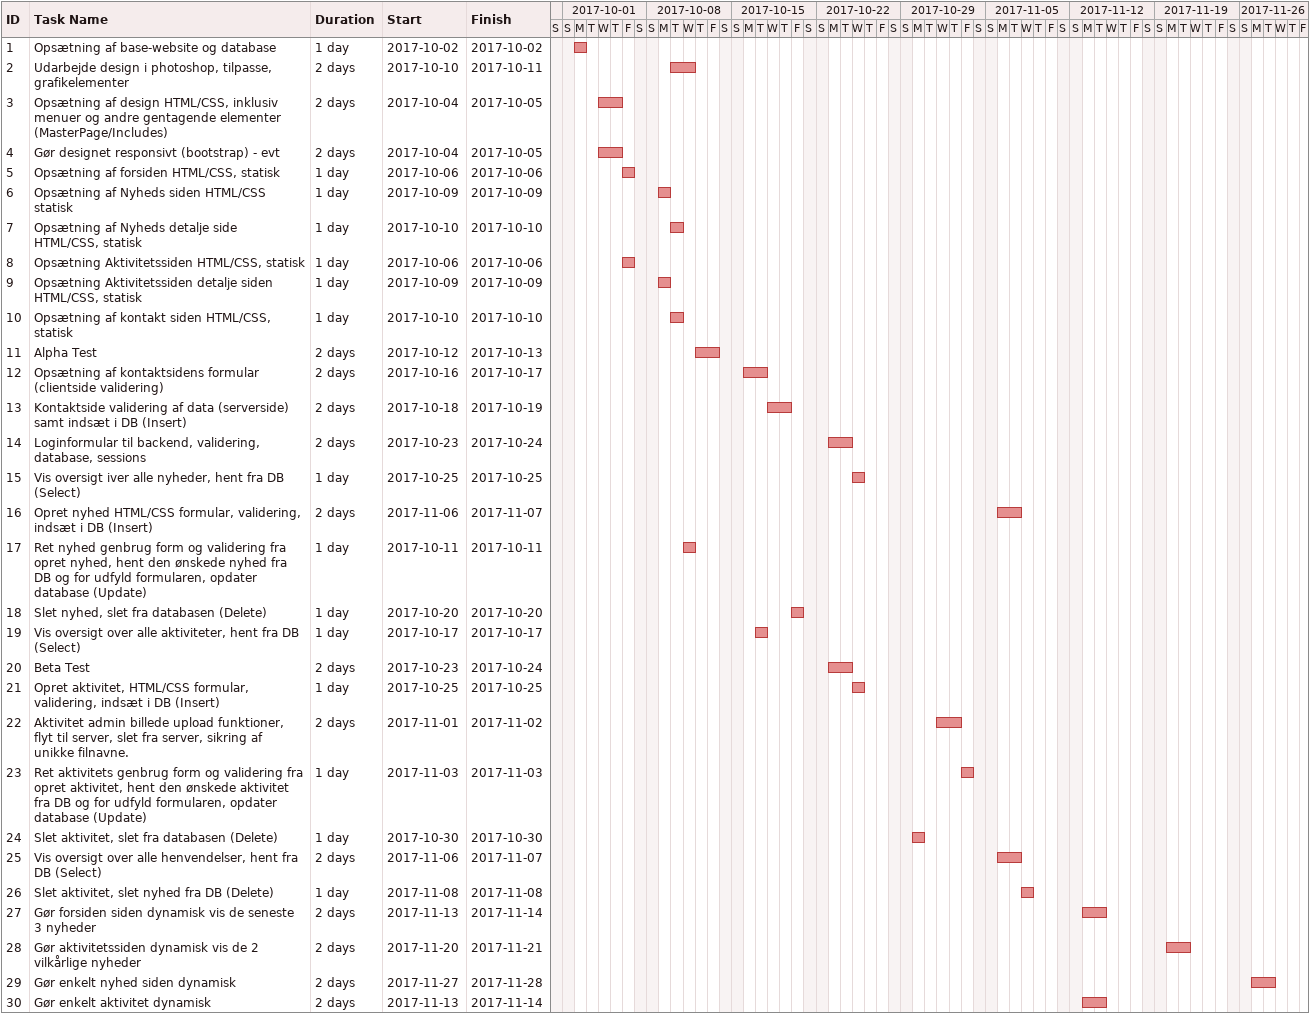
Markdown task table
| ID | Task | Duration | Start | Finish |
|---|---|---|---|---|
| 1 | Opsætning af base-website og database | 1d | 2017-10-02 | 2017-10-02 |
| 2 | Udarbejde design i photoshop, tilpasse, grafikelementer | 2d | 2017-10-10 | 2017-10-11 |
| 3 | Opsætning af design HTML/CSS, inklusiv menuer og andre gentagende elementer (MasterPage/Includes) | 2d | 2017-10-04 | 2017-10-05 |
| 4 | Gør designet responsivt (bootstrap) - evt | 2d | 2017-10-04 | 2017-10-05 |
| 5 | Opsætning af forsiden HTML/CSS, statisk | 1d | 2017-10-06 | 2017-10-06 |
| 6 | Opsætning af Nyheds siden HTML/CSS statisk | 1d | 2017-10-09 | 2017-10-09 |
| 7 | Opsætning af Nyheds detalje side HTML/CSS, statisk | 1d | 2017-10-10 | 2017-10-10 |
| 8 | Opsætning Aktivitetssiden HTML/CSS, statisk | 1d | 2017-10-06 | 2017-10-06 |
| 9 | Opsætning Aktivitetssiden detalje siden HTML/CSS, statisk | 1d | 2017-10-09 | 2017-10-09 |
| 10 | Opsætning af kontakt siden HTML/CSS, statisk | 1d | 2017-10-10 | 2017-10-10 |
| 11 | Alpha Test | 2d | 2017-10-12 | 2017-10-13 |
| 12 | Opsætning af kontaktsidens formular (clientside validering) | 2d | 2017-10-16 | 2017-10-17 |
| 13 | Kontaktside validering af data (serverside) samt indsæt i DB (Insert) | 2d | 2017-10-18 | 2017-10-19 |
| 14 | Loginformular til backend, validering, database, sessions | 2d | 2017-10-23 | 2017-10-24 |
| 15 | Vis oversigt iver alle nyheder, hent fra DB (Select) | 1d | 2017-10-25 | 2017-10-25 |
| 16 | Opret nyhed HTML/CSS formular, validering, indsæt i DB (Insert) | 2d | 2017-11-06 | 2017-11-07 |
| 17 | Ret nyhed genbrug form og validering fra opret nyhed, hent den ønskede nyhed fra DB og for udfyld formularen, opdater database (Update) | 1d | 2017-10-11 | 2017-10-11 |
| 18 | Slet nyhed, slet fra databasen (Delete) | 1d | 2017-10-20 | 2017-10-20 |
| 19 | Vis oversigt over alle aktiviteter, hent fra DB (Select) | 1d | 2017-10-17 | 2017-10-17 |
| 20 | Beta Test | 2d | 2017-10-23 | 2017-10-24 |
| 21 | Opret aktivitet, HTML/CSS formular, validering, indsæt i DB (Insert) | 1d | 2017-10-25 | 2017-10-25 |
| 22 | Aktivitet admin billede upload funktioner, flyt til server, slet fra server, sikring af unikke filnavne. | 2d | 2017-11-01 | 2017-11-02 |
| 23 | Ret aktivitets genbrug form og validering fra opret aktivitet, hent den ønskede aktivitet fra DB og for udfyld formularen, opdater database (Update) | 1d | 2017-11-03 | 2017-11-03 |
| 24 | Slet aktivitet, slet fra databasen (Delete) | 1d | 2017-10-30 | 2017-10-30 |
| 25 | Vis oversigt over alle henvendelser, hent fra DB (Select) | 2d | 2017-11-06 | 2017-11-07 |
| 26 | Slet aktivitet, slet nyhed fra DB (Delete) | 1d | 2017-11-08 | 2017-11-08 |
| 27 | Gør forsiden siden dynamisk vis de seneste 3 nyheder | 2d | 2017-11-13 | 2017-11-14 |
| 28 | Gør aktivitetssiden dynamisk vis de 2 vilkårlige nyheder | 2d | 2017-11-20 | 2017-11-21 |
| 29 | Gør enkelt nyhed siden dynamisk | 2d | 2017-11-27 | 2017-11-28 |
| 30 | Gør enkelt aktivitet dynamisk | 2d | 2017-11-13 | 2017-11-14 |
